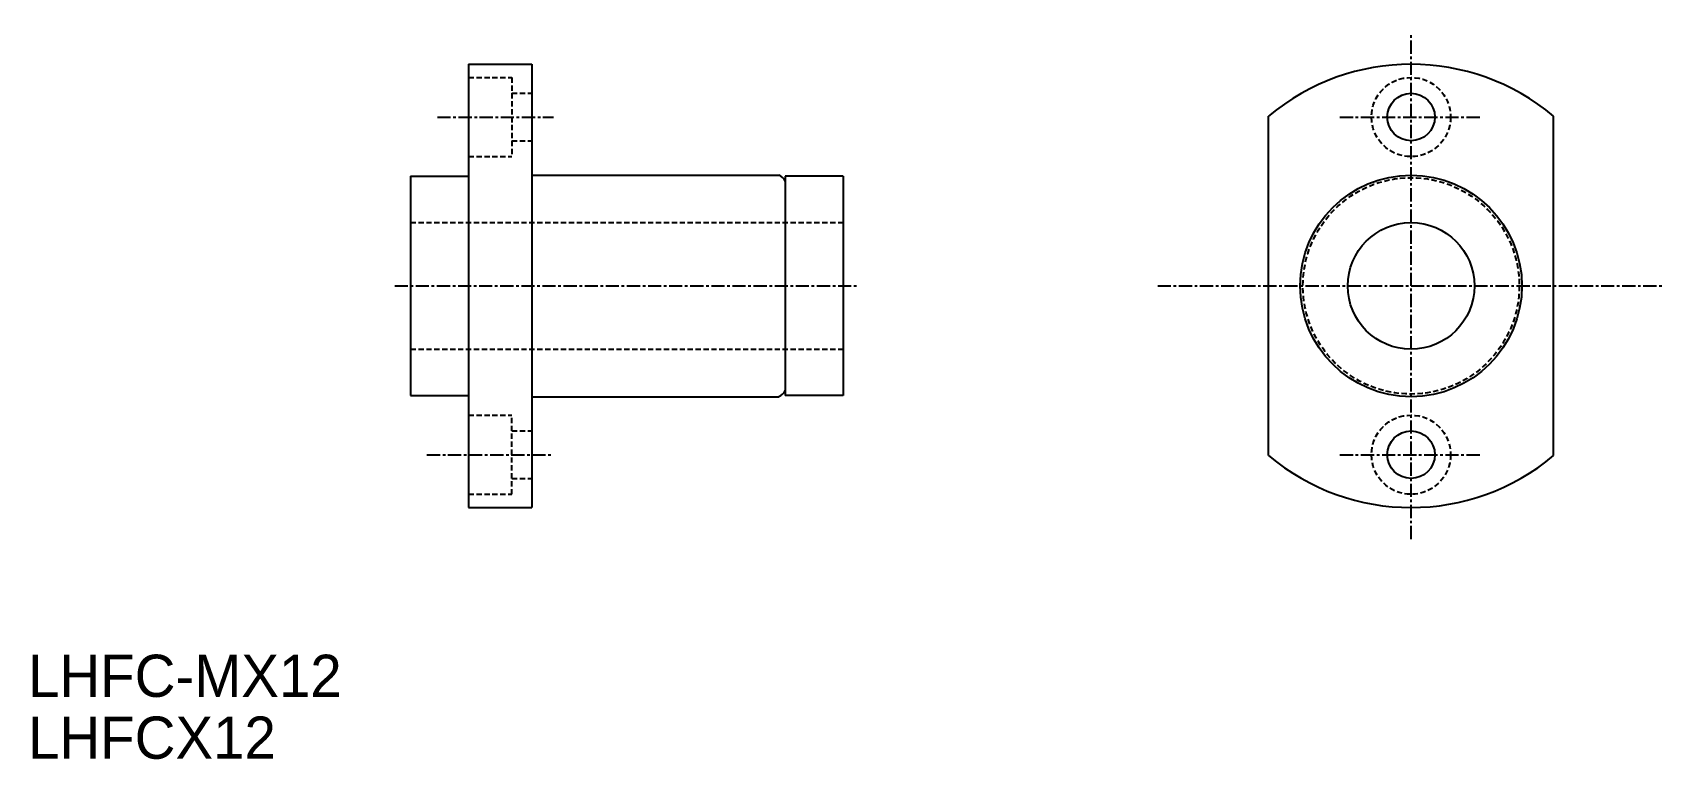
# Model space of a CAD drawing. Extents: x 315 to 470, y 112 to 181.
import ezdxf

# ---------------------------------------------------------------- set-up
doc = ezdxf.new("R2010")
doc.units = 0
doc.linetypes.add('CENTER', pattern=[2, 1.25, -0.25, 0.25, -0.25])
doc.linetypes.add('DASHED', pattern=[0.75, 0.5, -0.25])
doc.layers.get('0').update_dxf_attribs({"linetype": 'CONTINUOUS'})
doc.layers.add('CENTER', color=1, linetype='CENTER')

msp = doc.modelspace()

# ---------------------------------------------------------------- linework, layer by layer
at = {"color": 7, "linetype": 'CONTINUOUS'}
for p, q in [((356.65, 178.19), (356.65, 136.19)), ((356.65, 178.19), (362.65, 178.19)), ((362.65, 178.19), (362.65, 136.19)), ((432.44, 141.11), (432.44, 173.28)), ((459.44, 141.11), (459.44, 173.28)), ((351.15, 167.59), (351.15, 146.79)), ((351.15, 167.59), (356.65, 167.59)), ((362.65, 167.69), (386.05, 167.69)), ((386.65, 167.59), (386.65, 146.79)), ((392.15, 167.59), (386.65, 167.59)), ((392.15, 167.59), (392.15, 146.79)), ((351.15, 146.79), (356.65, 146.79)), ((362.65, 146.69), (386.05, 146.69)), ((392.15, 146.79), (386.65, 146.79)), ((356.65, 136.19), (362.65, 136.19))]:
    msp.add_line(p, q, dxfattribs=at)
at = {"color": 3, "linetype": 'DASHED'}
for p, q in [((356.65, 176.94), (360.75, 176.94)), ((360.75, 176.94), (360.75, 169.44)), ((360.75, 175.44), (362.65, 175.44)), ((360.75, 170.94), (362.65, 170.94)), ((356.65, 169.44), (360.75, 169.44)), ((351.15, 163.19), (392.15, 163.19)), ((351.15, 151.19), (392.15, 151.19)), ((356.65, 144.94), (360.75, 144.94)), ((360.75, 137.44), (360.75, 144.94)), ((360.75, 143.44), (362.65, 143.44)), ((360.75, 138.94), (362.65, 138.94)), ((356.65, 137.44), (360.75, 137.44))]:
    msp.add_line(p, q, dxfattribs=at)
for centre, radius in [((445.94, 173.19), 3.75), ((445.94, 157.19), 10.25), ((445.94, 141.19), 3.75)]:
    msp.add_circle(centre, radius, dxfattribs=at)
at = {"color": 7, "linetype": 'CONTINUOUS'}
for centre, radius in [((445.94, 173.19), 2.25), ((445.94, 157.19), 10.5), ((445.94, 157.19), 6), ((445.94, 141.19), 2.25)]:
    msp.add_circle(centre, radius, dxfattribs=at)
for centre, radius, start, end in [((445.94, 157.19), 21, 49.9948, 130.0052), ((385.5, 166.52), 1.3, 27.7958, 64.6683), ((385.5, 147.87), 1.3, 295.3317, 332.2042), ((445.94, 157.19), 21, 229.9948, 310.0052)]:
    msp.add_arc(centre, radius, start, end, dxfattribs=at)
at = {"layer": 'CENTER', "color": 1, "linetype": 'CENTER'}
for p, q in [((445.94, 133.19), (445.94, 181.19)), ((353.7, 173.19), (364.7, 173.19)), ((439.19, 173.19), (452.69, 173.19)), ((349.65, 157.19), (393.65, 157.19)), ((421.94, 157.19), (469.94, 157.19)), ((352.7, 141.19), (364.7, 141.19)), ((439.19, 141.19), (452.69, 141.19))]:
    msp.add_line(p, q, dxfattribs=at)

# ---------------------------------------------------------------- texts
at = {"color": 7, "linetype": 'CONTINUOUS'}
for s, p in [('LHFC-MX12', (314.91, 118.24)), ('LHFCX12', (314.91, 112.38))]:
    msp.add_text(s, height=4, dxfattribs=at).set_placement(p)

doc.saveas('drawing.dxf')
